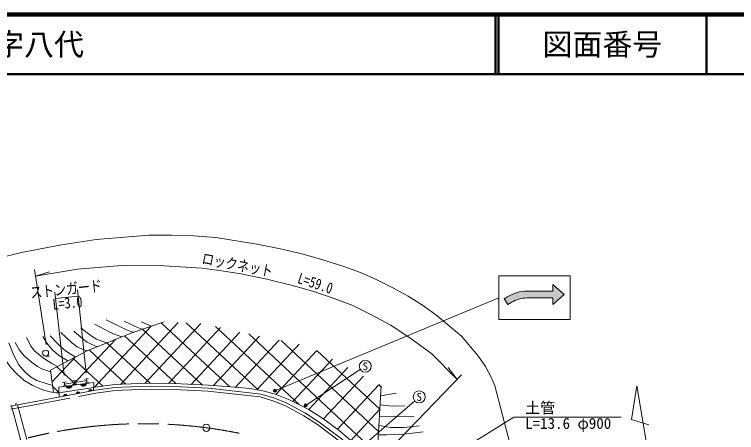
# Model space of a CAD drawing. Units: millimetres at full size, sheet at 1:1000; details may follow other scales. Extents: x 40000 to 680000, y 20000 to 380000.
# Drawn here: x 428411 to 549033, y 310175 to 380000 of the extents above; entities that cross this region are included whole.
import ezdxf
from ezdxf.enums import TextEntityAlignment as Align

# ---------------------------------------------------------------- set-up
doc = ezdxf.new("R2010")
doc.units = ezdxf.units.MM
doc.header["$LTSCALE"] = 1000
doc.linetypes.add('CHAIN', pattern=[18.5, 12, -1.5, 3.5, -1.5])
doc.linetypes.add('DASHED', pattern=[7.5, 6, -1.5])
for name, color, linetype, lineweight in [('M-BGD', 7, 'Continuous', 13), ('M-BMK', 2, 'CHAIN', 13), ('M-BMK-SRVR', 3, 'Continuous', 13), ('M-STR-HTXT', 7, 'Continuous', 13), ('M-STR-STRC', 7, 'Continuous', 13), ('M-TTL', 2, 'Continuous', 140), ('M-TTL-LINE', 7, 'Continuous', 50)]:
    doc.layers.add(name, color=color, linetype=linetype, lineweight=lineweight)
doc.layers.add('M-TTL-TXT', color=7, linetype='Continuous')
doc.styles.add('ＭＳ ゴシック', font='')
doc.styles.get('ＭＳ ゴシック').set_extended_font_data('MS Gothic')

msp = doc.modelspace()

# ---------------------------------------------------------------- hatches: boundary and pattern name
at = {"layer": 'M-BGD'}
for points in [[(438018, 318049, -0.82183), (437036, 317915)], [(440446, 318382, -0.82183), (439464, 318248)], [(441416, 317149), (440801, 317033, -0.84072)], [(437205, 316350), (436590, 316233, -0.84072)], [(439352, 316758), (438737, 316641, -0.84072)]]:
    msp.add_hatch(color=256, dxfattribs=at).paths.add_polyline_path(points)
at = {"layer": 'M-STR-HTXT'}
for points in [[(472149, 317268, -0.41421), (472049, 316929, -0.41421), (471709, 317029, -1)], [(477290, 314662, -0.41421), (476992, 314471, -0.41421), (476801, 314769, -1)]]:
    msp.add_hatch(color=256, dxfattribs=at).paths.add_polyline_path(points)
at = {"layer": 'M-STR-STRC'}
msp.add_hatch(color=256, dxfattribs=at).paths.add_polyline_path([(510789, 332847), (510238, 332501), (510836, 331548), (511387, 331894, -0.14097), (514043, 332658), (518336, 332658), (518336, 331533), (520211, 333221), (518336, 334908), (518336, 333783), (514043, 333783, 0.14097)])

# ---------------------------------------------------------------- linework, layer by layer
at = {"layer": 'M-BGD'}
for p, q in [((455775, 328568), (446127, 318221)), ((449635, 328692), (451271, 327948)), ((459537, 328386), (450196, 318369)), ((452894, 328503), (464319, 317849)), ((457109, 328503), (469132, 317292)), ((451264, 327946), (441725, 317717)), ((449809, 327449), (459791, 318140)), ((462824, 327696), (454126, 318369)), ((466062, 326952), (457926, 318227)), ((461984, 327889), (475973, 314844)), ((445268, 325732), (438117, 318063)), ((446782, 326341), (455354, 318347)), ((469353, 326266), (461677, 318035)), ((467541, 326638), (489022, 306606)), ((443837, 325156), (451082, 318399)), ((472652, 325589), (465348, 317756)), ((475952, 324912), (468887, 317336)), ((472946, 325529), (489227, 310346)), ((440891, 323972), (447017, 318259)), ((478914, 323873), (472078, 316542)), ((478970, 323842), (489432, 314086)), ((433623, 322943), (434290, 322943)), ((438620, 322818), (434706, 318621)), ((438168, 322580), (443168, 317918)), ((481512, 322443), (474921, 315375)), ((435474, 321161), (438709, 318144)), ((484110, 321014), (477592, 314024)), ((436446, 318532), (437039, 318622)), ((436742, 318577), (436833, 317984)), ((436788, 318280), (440488, 318845)), ((438154, 318792), (438747, 318883)), ((438451, 318838), (438541, 318245)), ((440739, 319187), (440146, 319097)), ((440830, 318594), (440236, 318503)), ((440533, 318549), (440442, 319142)), ((486708, 319584), (480051, 312445)), ((434812, 317848), (435850, 316879)), ((435823, 317749), (435875, 316098)), ((436536, 317939), (437129, 318029)), ((438018, 318049), (437036, 317915)), ((438245, 318199), (438838, 318290)), ((440446, 318382), (439464, 318248)), ((489306, 318155), (482368, 310714)), ((489645, 317968), (488918, 304709)), ((489254, 318183), (489637, 317826)), ((436590, 316233), (437205, 316350)), ((438737, 316641), (439352, 316758)), ((440801, 317033), (441416, 317149)), ((492156, 316737), (489552, 316281)), ((428680, 315127), (428603, 314753)), ((489431, 314073), (484575, 308866)), ((495165, 312816), (489366, 312888))]:
    msp.add_line(p, q, dxfattribs=at)
at = {"layer": 'M-BGD', "linetype": 'DASHED'}
for p, q in [((435852, 316831), (441655, 317704)), ((427947, 314636), (430781, 303867)), ((428934, 314812), (431748, 304121))]:
    msp.add_line(p, q, dxfattribs=at)
at = {"layer": 'M-BGD'}
for points in [[(434946, 316870), (434432, 320612), (440548, 323834), (448005, 326832), (453417, 328682)], [(441823, 328285), (444318, 326952), (445237, 326562), (446338, 326162)], [(443718, 329021), (447024, 327398), (447869, 327039), (448279, 326926)], [(446758, 328780), (448869, 327752), (449433, 327532), (449732, 327423)], [(438346, 327091), (439963, 325726), (440572, 325278), (441229, 324932), (442209, 324502)], [(439516, 327690), (440560, 326834), (441379, 326238), (442119, 325793), (442983, 325456), (443870, 325170)], [(430445, 326028), (431219, 324528), (431738, 323840), (432412, 323241), (433411, 322488), (434635, 321711), (435608, 321232)], [(437319, 322133), (435813, 323043), (434750, 323990), (433980, 324864), (433136, 326204)], [(434376, 326353), (435703, 324912), (436778, 323944), (437864, 323211), (438578, 322796)], [(440548, 323834), (439811, 324038), (438893, 324488), (437938, 325208), (436167, 326858)], [(425550, 324871), (426997, 322228), (427831, 321050), (428795, 319981), (430009, 318886), (431382, 318108), (433095, 317331), (434300, 316949), (435388, 316816), (435852, 316831)], [(427479, 325155), (428298, 323057), (429146, 321506), (430147, 320335), (431106, 319494), (432149, 318896), (433546, 318397), (434786, 318034)], [(434474, 320311), (433074, 320754), (432249, 321208), (431260, 321951), (430021, 323011), (429281, 323927), (428553, 325201)], [(435823, 317749), (441684, 318552), (441637, 317191)], [(427683, 314589), (431657, 315297), (441952, 317251), (444772, 317627), (446370, 317737), (451081, 317899), (455087, 317859), (460765, 317595), (463811, 317266), (469557, 316612), (471733, 315965), (473887, 315096), (477020, 313397), (479311, 311935), (483255, 308937)], [(441655, 317704), (441872, 317745), (444722, 318125), (446345, 318236), (451075, 318399), (455101, 318359), (460804, 318093), (463879, 317889), (467762, 317538), (470146, 317110), (471984, 316578), (474483, 315596), (477561, 314043), (479910, 312550), (482666, 310491), (485032, 308477)], [(493604, 314628), (491490, 314583), (489471, 314798)], [(496075, 311322), (493432, 311029), (491239, 311029), (489281, 311339)], [(496705, 310299), (493591, 309933), (490618, 309798), (489197, 309798)]]:
    msp.add_lwpolyline(points, dxfattribs=at)
at = {"layer": 'M-BGD', "linetype": 'DASHED'}
msp.add_lwpolyline([(427785, 314100), (431747, 314805), (442031, 316757), (444823, 317130), (446396, 317237), (451087, 317399), (455073, 317359), (460727, 317096), (463756, 316769), (469457, 316120), (471568, 315493), (473674, 314643), (476766, 312966), (479025, 311524), (482931, 308556)], dxfattribs=at)
at = {"layer": 'M-BGD'}
msp.add_circle((433623, 323443), 500, dxfattribs=at)
for centre, radius, start, end in [((437514, 318079), 505, 198.9723, 356.63049), ((439942, 318412), 505, 198.9723, 356.63049), ((441118, 317037), 318, 20.63676, 180.85449), ((436907, 316238), 318, 20.63676, 180.85449), ((439055, 316646), 318, 20.63676, 180.85449)]:
    msp.add_arc(centre, radius, start, end, dxfattribs=at)
at = {"layer": 'M-BMK'}
msp.add_arc((450019, 231657), 80000, 78.5317, 105.34972, dxfattribs=at)
at = {"layer": 'M-BMK-SRVR'}
for p, q in [((532368, 317955), (531496, 312355)), ((537952, 285401), (532368, 317955)), ((531496, 312355), (534367, 311482))]:
    msp.add_line(p, q, dxfattribs=at)
msp.add_circle((460462, 310973), 600, dxfattribs=at)
at = {"layer": 'M-STR-HTXT'}
for p, q in [((433685, 324902), (431757, 337380)), ((431922, 336315), (434268, 337037)), ((436692, 319716), (435151, 333630)), ((435271, 332545), (439080, 332938)), ((440405, 320090), (438971, 333990)), ((471929, 317149), (509332, 332696)), ((502342, 319048), (500879, 321020)), ((477045, 314715), (486183, 320695)), ((489449, 305694), (503103, 319836)), ((486378, 307709), (495266, 315476))]:
    msp.add_line(p, q, dxfattribs=at)
for points in [[(511203, 308174), (508644, 317959), (508100, 319332), (507081, 321187), (505842, 323057), (503095, 326261), (499049, 329695), (496763, 331315), (494185, 332936), (491739, 334300), (488946, 335705), (486235, 336903), (483441, 337901), (479376, 339181), (476431, 340013), (472864, 340844), (468906, 341651), (462058, 342757), (458295, 343055), (454703, 343155), (450862, 343155), (447444, 342872), (442089, 342404), (436289, 341531), (429603, 340231), (425894, 339370)], [(431922, 336315), (438918, 337436), (446303, 338069), (453422, 338030), (459704, 337602), (463081, 337167), (466218, 336661), (470545, 335766), (474616, 334785), (478236, 333782), (481827, 332588), (484908, 331366), (487841, 329944), (491259, 328085), (494862, 325742), (498133, 323320), (502342, 319048)], [(490333, 299382), (511835, 312739), (529735, 312739)]]:
    msp.add_lwpolyline(points, dxfattribs=at)
for centre in [(471929, 317149), (477045, 314715)]:
    msp.add_circle(centre, 250, dxfattribs=at)
at = {"layer": 'M-STR-STRC'}
for p, q in [((518336, 333783), (514043, 333783)), ((514043, 332658), (518336, 332658)), ((515183, 332658), (514586, 332658))]:
    msp.add_line(p, q, dxfattribs=at)
for points in [[(509332, 329045), (521246, 329045), (521246, 336347), (509332, 336347)], [(520211, 333221), (518336, 334908), (518336, 333783), (518336, 334908), (520211, 333221), (518336, 331533), (518336, 332658), (518336, 331533)]]:
    msp.add_lwpolyline(points, close=True, dxfattribs=at)
msp.add_lwpolyline([(510789, 332847), (510238, 332501), (510836, 331548), (511387, 331894)], dxfattribs=at)
for centre in [(487020, 321242), (496019, 316134)]:
    msp.add_circle(centre, 1000, dxfattribs=at)
for radius in [6125, 5000]:
    msp.add_arc((514043, 327658), radius, 90, 122.09583, dxfattribs=at)
at = {"layer": 'M-TTL'}
msp.add_line((680000, 380000), (40000, 380000), dxfattribs=at)
at = {"layer": 'M-TTL-LINE'}
for p, q in [((508747, 380000), (508747, 370000)), ((509247, 380000), (509247, 370000)), ((543997, 380000), (543997, 370000)), ((40000, 370000), (680000, 370000))]:
    msp.add_line(p, q, dxfattribs=at)

# ---------------------------------------------------------------- texts
at = {"layer": 'M-STR-HTXT', "style": 'ＭＳ ゴシック', "width": 0.8}
for s, rotation, p in [('ロックネット', 349.21, (465394, 336742)), ('L=59.0', 341.614, (478220, 333733)), ('ストンガード', 5.887, (437181, 332691))]:
    msp.add_text(s, height=1833, rotation=rotation, dxfattribs=at).set_placement(p, align=Align.BOTTOM_CENTER)
msp.add_text('L=3.0', height=1833, rotation=5.887, dxfattribs=at).set_placement((437176, 332742), align=Align.TOP_CENTER)
at = {"layer": 'M-STR-HTXT', "style": 'ＭＳ ゴシック'}
for s, p in [('土管\u3000\u3000 \u3000 ', (513735, 312839)), ('L=13.6 φ900', (513735, 310239))]:
    msp.add_text(s, height=1833, dxfattribs=at).set_placement(p, align=Align.BOTTOM_LEFT)
at = {"layer": 'M-STR-STRC', "style": 'ＭＳ ゴシック'}
for p in [(487020, 321242), (496019, 316134)]:
    msp.add_text('S', height=1320, dxfattribs=at).set_placement(p, align=Align.MIDDLE_CENTER)
at = {"layer": 'M-TTL-TXT', "style": 'ＭＳ ゴシック'}
msp.add_text('周南市大字八代', height=3666, dxfattribs=at).set_placement((405024, 375000), align=Align.MIDDLE_LEFT)
msp.add_text('図面番号', height=3666, dxfattribs=at).set_placement((526622, 375000), align=Align.MIDDLE_CENTER)

doc.saveas('drawing.dxf')
